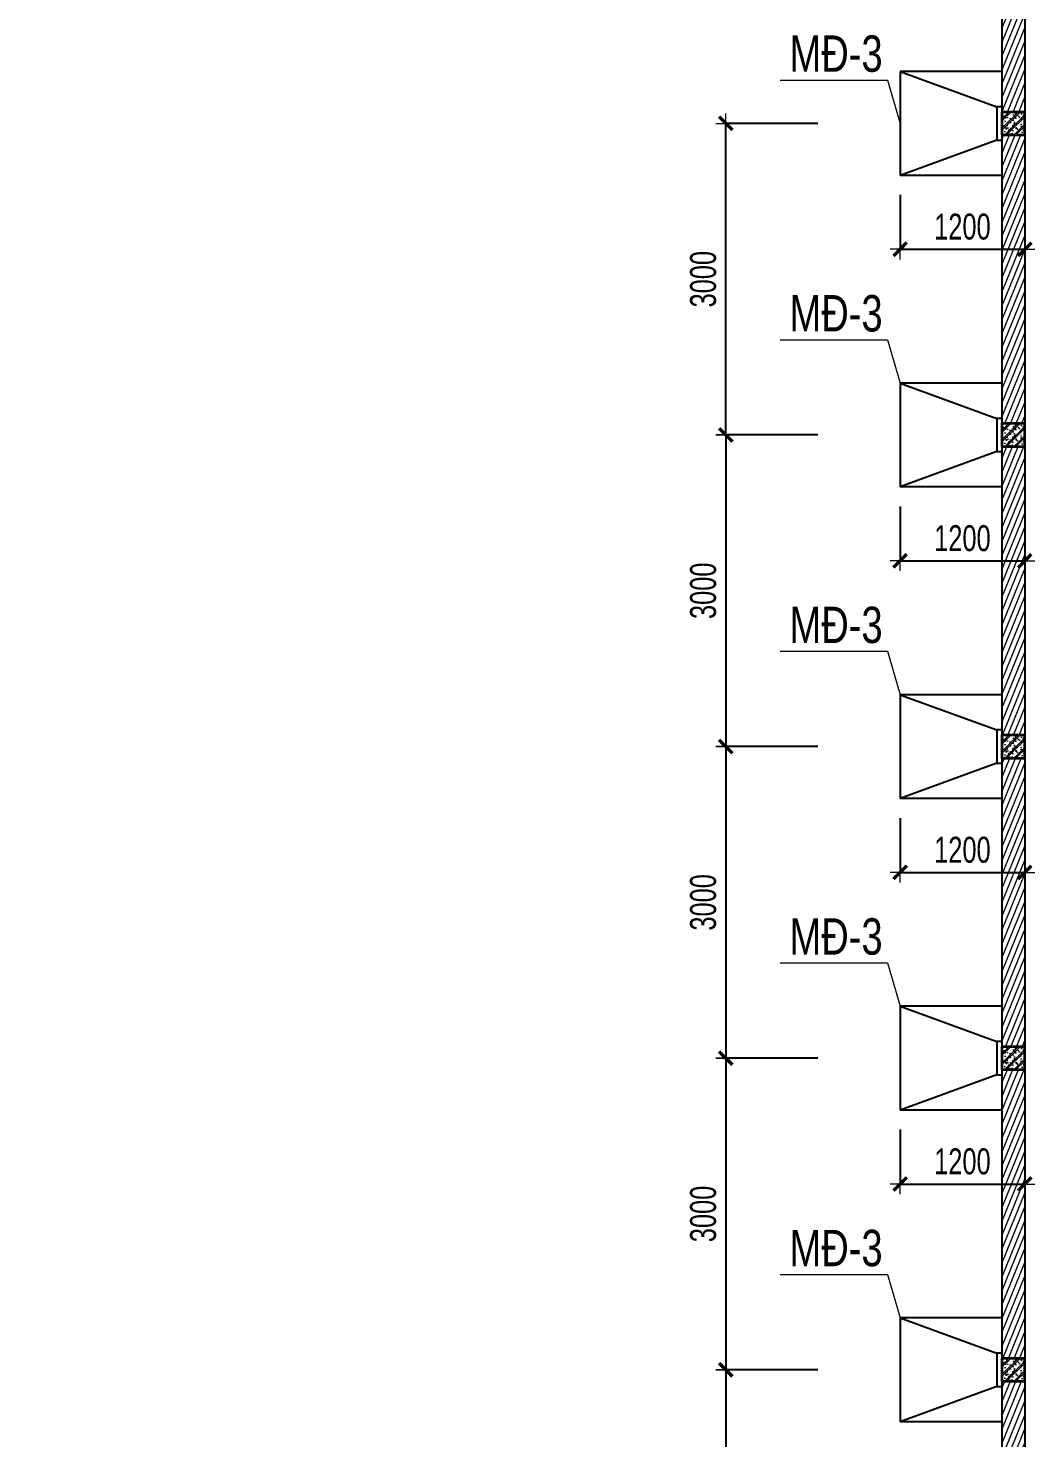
# Model space of a CAD drawing. Header units: millimetres. Extents: x 1360663 to 1465788, y -143522 to -69272.
# Drawn here: x 1438701 to 1448390, y -107658 to -94086 of the extents above; entities that cross this region are included whole.
import ezdxf
from ezdxf.enums import TextEntityAlignment as Align

# ---------------------------------------------------------------- set-up
doc = ezdxf.new("R2010")
doc.units = ezdxf.units.MM
doc.header["$MEASUREMENT"] = 0
doc.header["$PDMODE"] = 3
for name, color, linetype, lineweight in [('CDC_02.DIM', 1, 'Continuous', 18), ('CDC_03.BORDER', 3, 'Continuous', 25), ('CDC_07.TEXTCOL', 3, 'Continuous', 18), ('CDC_09.COLUMN', 4, 'Continuous', 35), ('CDC_10.HATCH', 251, 'Continuous', 9), ('CDC_11.NOTE', 8, 'Continuous', 18)]:
    doc.layers.add(name, color=color, linetype=linetype, lineweight=lineweight)
doc.styles.add('1', font='arial.ttf', dxfattribs={"width": 0.7})
doc.styles.add('MIDTEXT', font='arial.ttf', dxfattribs={"width": 0.75, "height": 350})
doc.dimstyles.new('X1', dxfattribs={"dimtxt": 250, "dimasz": 0.8, "dimexe": 0, "dimexo": 0, "dimgap": 90, "dimtad": 1, "dimdec": 0, "dimzin": 13, "dimdsep": 46, "dimtxsty": '1', "dimblk1": 'CHEO', "dimblk2": 'CHEO', "dimsah": 1, "dimcen": 0, "dimclrd": 256, "dimclre": 256, "dimclrt": 3, "dimadec": 0, "dimazin": 0, "dimtfac": 1, "dimtdec": 0, "dimtix": 1, "dimtmove": 2, "dimatfit": 3, "dimldrblk": 'CHEO', "dimfxl": 1, "dimtolj": 1, "dimtzin": 13, "dimarcsym": 0})

# ---------------------------------------------------------------- blocks, each defined once
blk = doc.blocks.new('CHEO')
at = {"layer": 'CDC_02.DIM'}
for points in [[(-121, 0), (121, 0)], [(0, 121), (0, -121)]]:
    blk.add_lwpolyline(points, dxfattribs=at)
at = {"layer": 'CDC_02.DIM', "color": 2, "const_width": 40}
blk.add_lwpolyline([(80, 80), (-80, -81)], dxfattribs=at)
blk = doc.blocks.new('*D145')
at = {"layer": 'CDC_02.DIM', "lineweight": -2, "transparency": 16777216}
for p, q in [((1447093, -104691), (1447093, -105215)), ((1448293, -104691), (1448293, -105215)), ((1447094, -105215), (1448292, -105215))]:
    blk.add_line(p, q, dxfattribs=at)
at = {"layer": 'Defpoints', "color": 0, "transparency": 16777216}
for p in [(1447093, -104691), (1448293, -104691), (1448293, -105215)]:
    blk.add_point(p, dxfattribs=at)
at = {"layer": 'CDC_02.DIM', "lineweight": -2, "transparency": 16777216, "xscale": 0.8, "yscale": 0.8, "zscale": 0.8, "rotation": 180}
blk.add_blockref('CHEO', (1447093, -105215), dxfattribs=at)
at = {"layer": 'CDC_02.DIM', "lineweight": -2, "transparency": 16777216, "xscale": 0.8, "yscale": 0.8, "zscale": 0.8}
blk.add_blockref('CHEO', (1448293, -105215), dxfattribs=at)
at = {"layer": 'CDC_02.DIM', "color": 3, "transparency": 16777216, "insert": (1447693, -104998), "char_height": 250, "attachment_point": 5, "style": '1'}
blk.add_mtext('\\A1;1200', dxfattribs=at)
blk = doc.blocks.new('*D147')
at = {"layer": 'CDC_02.DIM', "lineweight": -2, "transparency": 16777216}
for p, q in [((1447093, -101691), (1447093, -102215)), ((1448293, -101691), (1448293, -102215)), ((1447094, -102215), (1448292, -102215))]:
    blk.add_line(p, q, dxfattribs=at)
at = {"layer": 'Defpoints', "color": 0, "transparency": 16777216}
for p in [(1447093, -101691), (1448293, -101691), (1448293, -102215)]:
    blk.add_point(p, dxfattribs=at)
at = {"layer": 'CDC_02.DIM', "lineweight": -2, "transparency": 16777216, "xscale": 0.8, "yscale": 0.8, "zscale": 0.8, "rotation": 180}
blk.add_blockref('CHEO', (1447093, -102215), dxfattribs=at)
at = {"layer": 'CDC_02.DIM', "lineweight": -2, "transparency": 16777216, "xscale": 0.8, "yscale": 0.8, "zscale": 0.8}
blk.add_blockref('CHEO', (1448293, -102215), dxfattribs=at)
at = {"layer": 'CDC_02.DIM', "color": 3, "transparency": 16777216, "insert": (1447693, -101998), "char_height": 250, "attachment_point": 5, "style": '1'}
blk.add_mtext('\\A1;1200', dxfattribs=at)
blk = doc.blocks.new('*D149')
at = {"layer": 'CDC_02.DIM', "lineweight": -2, "transparency": 16777216}
for p, q in [((1447093, -98691), (1447093, -99215)), ((1448293, -98691), (1448293, -99215)), ((1447094, -99215), (1448292, -99215))]:
    blk.add_line(p, q, dxfattribs=at)
at = {"layer": 'Defpoints', "color": 0, "transparency": 16777216}
for p in [(1447093, -98691), (1448293, -98691), (1448293, -99215)]:
    blk.add_point(p, dxfattribs=at)
at = {"layer": 'CDC_02.DIM', "lineweight": -2, "transparency": 16777216, "xscale": 0.8, "yscale": 0.8, "zscale": 0.8, "rotation": 180}
blk.add_blockref('CHEO', (1447093, -99215), dxfattribs=at)
at = {"layer": 'CDC_02.DIM', "lineweight": -2, "transparency": 16777216, "xscale": 0.8, "yscale": 0.8, "zscale": 0.8}
blk.add_blockref('CHEO', (1448293, -99215), dxfattribs=at)
at = {"layer": 'CDC_02.DIM', "color": 3, "transparency": 16777216, "insert": (1447693, -98998), "char_height": 250, "attachment_point": 5, "style": '1'}
blk.add_mtext('\\A1;1200', dxfattribs=at)
blk = doc.blocks.new('*D151')
at = {"layer": 'CDC_02.DIM', "lineweight": -2, "transparency": 16777216}
for p, q in [((1447093, -95691), (1447093, -96215)), ((1448293, -95691), (1448293, -96215)), ((1447094, -96215), (1448292, -96215))]:
    blk.add_line(p, q, dxfattribs=at)
at = {"layer": 'Defpoints', "color": 0, "transparency": 16777216}
for p in [(1447093, -95691), (1448293, -95691), (1448293, -96215)]:
    blk.add_point(p, dxfattribs=at)
at = {"layer": 'CDC_02.DIM', "lineweight": -2, "transparency": 16777216, "xscale": 0.8, "yscale": 0.8, "zscale": 0.8, "rotation": 180}
blk.add_blockref('CHEO', (1447093, -96215), dxfattribs=at)
at = {"layer": 'CDC_02.DIM', "lineweight": -2, "transparency": 16777216, "xscale": 0.8, "yscale": 0.8, "zscale": 0.8}
blk.add_blockref('CHEO', (1448293, -96215), dxfattribs=at)
at = {"layer": 'CDC_02.DIM', "color": 3, "transparency": 16777216, "insert": (1447693, -95998), "char_height": 250, "attachment_point": 5, "style": '1'}
blk.add_mtext('\\A1;1200', dxfattribs=at)
blk = doc.blocks.new('*D335')
at = {"layer": 'CDC_02.DIM', "lineweight": -2, "transparency": 16777216}
for p, q in [((1446302, -98003), (1445415, -98003)), ((1445415, -98004), (1445415, -101002)), ((1446302, -101003), (1445415, -101003))]:
    blk.add_line(p, q, dxfattribs=at)
at = {"layer": 'Defpoints', "color": 0, "transparency": 16777216}
for p in [(1446302, -98003), (1445415, -101003), (1446302, -101003)]:
    blk.add_point(p, dxfattribs=at)
at = {"layer": 'CDC_02.DIM', "lineweight": -2, "transparency": 16777216, "xscale": 0.8, "yscale": 0.8, "zscale": 0.8}
for p, rotation in [((1445415, -98003), 90), ((1445415, -101003), 270)]:
    blk.add_blockref('CHEO', p, dxfattribs=dict(at, rotation=rotation))
at = {"layer": 'CDC_02.DIM', "color": 3, "transparency": 16777216, "insert": (1445198, -99503), "char_height": 250, "attachment_point": 5, "rotation": 90, "style": '1'}
blk.add_mtext('\\A1;3000', dxfattribs=at)
blk = doc.blocks.new('*D336')
at = {"layer": 'CDC_02.DIM', "lineweight": -2, "transparency": 16777216}
for p, q in [((1446302, -101003), (1445415, -101003)), ((1445415, -101004), (1445415, -104002)), ((1446302, -104003), (1445415, -104003))]:
    blk.add_line(p, q, dxfattribs=at)
at = {"layer": 'Defpoints', "color": 0, "transparency": 16777216}
for p in [(1446302, -101003), (1445415, -104003), (1446302, -104003)]:
    blk.add_point(p, dxfattribs=at)
at = {"layer": 'CDC_02.DIM', "lineweight": -2, "transparency": 16777216, "xscale": 0.8, "yscale": 0.8, "zscale": 0.8}
for p, rotation in [((1445415, -101003), 90), ((1445415, -104003), 270)]:
    blk.add_blockref('CHEO', p, dxfattribs=dict(at, rotation=rotation))
at = {"layer": 'CDC_02.DIM', "color": 3, "transparency": 16777216, "insert": (1445198, -102503), "char_height": 250, "attachment_point": 5, "rotation": 90, "style": '1'}
blk.add_mtext('\\A1;3000', dxfattribs=at)
blk = doc.blocks.new('*D337')
at = {"layer": 'CDC_02.DIM', "lineweight": -2, "transparency": 16777216}
for p, q in [((1446302, -104003), (1445415, -104003)), ((1445415, -104004), (1445415, -107002)), ((1446302, -107003), (1445415, -107003))]:
    blk.add_line(p, q, dxfattribs=at)
at = {"layer": 'Defpoints', "color": 0, "transparency": 16777216}
for p in [(1446302, -104003), (1445415, -107003), (1446302, -107003)]:
    blk.add_point(p, dxfattribs=at)
at = {"layer": 'CDC_02.DIM', "lineweight": -2, "transparency": 16777216, "xscale": 0.8, "yscale": 0.8, "zscale": 0.8}
for p, rotation in [((1445415, -104003), 90), ((1445415, -107003), 270)]:
    blk.add_blockref('CHEO', p, dxfattribs=dict(at, rotation=rotation))
at = {"layer": 'CDC_02.DIM', "color": 3, "transparency": 16777216, "insert": (1445198, -105503), "char_height": 250, "attachment_point": 5, "rotation": 90, "style": '1'}
blk.add_mtext('\\A1;3000', dxfattribs=at)
blk = doc.blocks.new('*D338')
at = {"layer": 'CDC_02.DIM', "lineweight": -2, "transparency": 16777216}
for p, q in [((1446302, -107003), (1445415, -107003)), ((1445415, -107004), (1445415, -110002)), ((1446302, -110003), (1445415, -110003))]:
    blk.add_line(p, q, dxfattribs=at)
at = {"layer": 'Defpoints', "color": 0, "transparency": 16777216}
for p in [(1446302, -107003), (1445415, -110003), (1446302, -110003)]:
    blk.add_point(p, dxfattribs=at)
at = {"layer": 'CDC_02.DIM', "lineweight": -2, "transparency": 16777216, "xscale": 0.8, "yscale": 0.8, "zscale": 0.8}
for p, rotation in [((1445415, -107003), 90), ((1445415, -110003), 270)]:
    blk.add_blockref('CHEO', p, dxfattribs=dict(at, rotation=rotation))
at = {"layer": 'CDC_02.DIM', "color": 3, "transparency": 16777216, "insert": (1445198, -108503), "char_height": 250, "attachment_point": 5, "rotation": 90, "style": '1'}
blk.add_mtext('\\A1;3000', dxfattribs=at)
blk = doc.blocks.new('*D348')
at = {"layer": 'CDC_02.DIM', "lineweight": -2, "transparency": 16777216}
for p, q in [((1446302, -95003), (1445415, -95003)), ((1445415, -98002), (1445415, -95004)), ((1446302, -98003), (1445415, -98003))]:
    blk.add_line(p, q, dxfattribs=at)
at = {"layer": 'Defpoints', "color": 0, "transparency": 16777216}
for p in [(1445415, -95003), (1446302, -95003), (1446302, -98003)]:
    blk.add_point(p, dxfattribs=at)
at = {"layer": 'CDC_02.DIM', "lineweight": -2, "transparency": 16777216, "xscale": 0.8, "yscale": 0.8, "zscale": 0.8}
for p, rotation in [((1445415, -95003), 90), ((1445415, -98003), 270)]:
    blk.add_blockref('CHEO', p, dxfattribs=dict(at, rotation=rotation))
at = {"layer": 'CDC_02.DIM', "color": 3, "transparency": 16777216, "insert": (1445198, -96503), "char_height": 250, "attachment_point": 5, "rotation": 90, "style": '1'}
blk.add_mtext('\\A1;3000', dxfattribs=at)

msp = doc.modelspace()

# ---------------------------------------------------------------- hatches: boundary and pattern name
at = {"layer": 'CDC_10.HATCH'}
h = msp.add_hatch(dxfattribs=at)
h.set_pattern_fill('ANSI31', color=256, scale=400, angle=23.01563, style=0)
h.set_pattern_definition([(68.015628, (-206327.186, -126955.05), (-46.3642999, 18.717684), [])])
h.paths.add_polyline_path([(1448292.9, -92113.2), (1448072.9, -92113.2), (1448072.9, -94893.2), (1448292.9, -94893.2)])
h.paths.add_polyline_path([(1448292.9, -95113.2), (1448072.9, -95113.2), (1448072.9, -97893.2), (1448292.9, -97893.2)])
h.paths.add_polyline_path([(1448292.9, -98113.2), (1448072.9, -98113.2), (1448072.9, -100893.2), (1448292.9, -100893.2)])
h.paths.add_polyline_path([(1448292.9, -101113.2), (1448072.9, -101113.2), (1448072.9, -103893.2), (1448292.9, -103893.2)])
h.paths.add_polyline_path([(1448292.9, -104113.2), (1448072.9, -104113.2), (1448072.9, -106893.2), (1448292.9, -106893.2)])
h.paths.add_polyline_path([(1448292.9, -107113.2), (1448072.9, -107113.2), (1448072.9, -109893.2), (1448292.9, -109893.2)])
h.paths.add_polyline_path([(1448292.9, -110113.2), (1448072.9, -110113.2), (1448072.9, -112893.2), (1448292.9, -112893.2)])
h.paths.add_polyline_path([(1448292.9, -113113.2), (1448072.9, -113113.2), (1448072.9, -116147.4), (1448292.9, -116147.4)])
h = msp.add_hatch(dxfattribs=at)
h.set_pattern_fill('BT-01', color=256, scale=15, style=0, pattern_type=2)
h.set_pattern_definition([(50, (-178273.27, -132593.36), (107.5890274, -9.4128202), [11.25, -123.75]), (355, (-178273.27, -132593.36), (-20.8127, 112.82882), [9, -99]), (100.4514, (-178264.31, -132594.15), (86.776407, 103.415931), [9.5610285, -105.171317]), (46.1842, (-178273.27, -132563.36), (160.086157, -24.827852), [16.875, -185.625]), (96.6356, (-178259.93, -132565.43), (140.199406, 146.11768), [14.341543, -157.75695]), (351.1842, (-178273.27, -132563.36), (140.199292, 146.11779), [13.5, -148.5]), (21, (-178258.27, -132570.86), (89.536058, -60.3928336), [11.25, -123.75]), (326, (-178258.27, -132570.86), (36.4973, 108.772507), [9, -99]), (71.4514, (-178250.81, -132575.9), (126.033394, 48.3795745), [9.5610285, -105.171317]), (37.5, (-178273.273, -132593.362), (1.8239783, 49.9340781), [0, -97.8, 0, -100.5, 0, -99.375]), (7.5, (-178273.273, -132593.36), (39.4604306, 59.1617568), [0, -57.3, 0, -95.55, 0, -37.875]), (327.5, (-178306.723, -132593.362), (80.0733654, -3.3832308), [0, -37.5, 0, -117, 0, -155.25]), (317.5, (-178321.72, -132593.36), (87.4779254, 15.0157473), [0, -48.75, 0, -77.7, 0, -110.25]), (45, (-178273.273, -132593.36), (-45.0780573, 45.0780573), []), (45, (-178273.273, -132574.99), (-45.0780573, 45.0780573), [])])
h.paths.add_polyline_path([(1448072.9, -95113.2), (1448292.9, -95113.2), (1448292.9, -94893.2), (1448072.9, -94893.2)])
h = msp.add_hatch(dxfattribs=at)
h.set_pattern_fill('BT-01', color=256, scale=15, style=0, pattern_type=2)
h.set_pattern_definition([(50, (-178273.27, -135593.36), (107.5890274, -9.4128202), [11.25, -123.75]), (355, (-178273.27, -135593.36), (-20.8127, 112.82882), [9, -99]), (100.4514, (-178264.31, -135594.15), (86.776407, 103.415931), [9.5610285, -105.171317]), (46.1842, (-178273.27, -135563.36), (160.086157, -24.827852), [16.875, -185.625]), (96.6356, (-178259.93, -135565.43), (140.199406, 146.11768), [14.341543, -157.75695]), (351.1842, (-178273.27, -135563.36), (140.199292, 146.11779), [13.5, -148.5]), (21, (-178258.27, -135570.86), (89.536058, -60.3928336), [11.25, -123.75]), (326, (-178258.27, -135570.86), (36.4973, 108.772507), [9, -99]), (71.4514, (-178250.81, -135575.9), (126.033394, 48.3795745), [9.5610285, -105.171317]), (37.5, (-178273.273, -135593.362), (1.8239783, 49.9340781), [0, -97.8, 0, -100.5, 0, -99.375]), (7.5, (-178273.273, -135593.36), (39.4604306, 59.1617568), [0, -57.3, 0, -95.55, 0, -37.875]), (327.5, (-178306.723, -135593.362), (80.0733654, -3.3832308), [0, -37.5, 0, -117, 0, -155.25]), (317.5, (-178321.72, -135593.36), (87.4779254, 15.0157473), [0, -48.75, 0, -77.7, 0, -110.25]), (45, (-178273.273, -135593.36), (-45.0780573, 45.0780573), []), (45, (-178273.273, -135574.99), (-45.0780573, 45.0780573), [])])
h.paths.add_polyline_path([(1448072.9, -98113.2), (1448292.9, -98113.2), (1448292.9, -97893.2), (1448072.9, -97893.2)])
h = msp.add_hatch(dxfattribs=at)
h.set_pattern_fill('BT-01', color=256, scale=15, style=0, pattern_type=2)
h.set_pattern_definition([(50, (-178273.27, -138593.36), (107.5890274, -9.4128202), [11.25, -123.75]), (355, (-178273.27, -138593.36), (-20.8127, 112.82882), [9, -99]), (100.4514, (-178264.31, -138594.15), (86.776407, 103.415931), [9.5610285, -105.171317]), (46.1842, (-178273.27, -138563.36), (160.086157, -24.827852), [16.875, -185.625]), (96.6356, (-178259.93, -138565.43), (140.199406, 146.11768), [14.341543, -157.75695]), (351.1842, (-178273.27, -138563.36), (140.199292, 146.11779), [13.5, -148.5]), (21, (-178258.27, -138570.86), (89.536058, -60.3928336), [11.25, -123.75]), (326, (-178258.27, -138570.86), (36.4973, 108.772507), [9, -99]), (71.4514, (-178250.81, -138575.9), (126.033394, 48.3795745), [9.5610285, -105.171317]), (37.5, (-178273.273, -138593.362), (1.8239783, 49.9340781), [0, -97.8, 0, -100.5, 0, -99.375]), (7.5, (-178273.273, -138593.36), (39.4604306, 59.1617568), [0, -57.3, 0, -95.55, 0, -37.875]), (327.5, (-178306.723, -138593.362), (80.0733654, -3.3832308), [0, -37.5, 0, -117, 0, -155.25]), (317.5, (-178321.72, -138593.36), (87.4779254, 15.0157473), [0, -48.75, 0, -77.7, 0, -110.25]), (45, (-178273.273, -138593.36), (-45.0780573, 45.0780573), []), (45, (-178273.273, -138574.99), (-45.0780573, 45.0780573), [])])
h.paths.add_polyline_path([(1448072.9, -101113.2), (1448292.9, -101113.2), (1448292.9, -100893.2), (1448072.9, -100893.2)])
h = msp.add_hatch(dxfattribs=at)
h.set_pattern_fill('BT-01', color=256, scale=15, style=0, pattern_type=2)
h.set_pattern_definition([(50, (-178273.27, -141593.36), (107.5890274, -9.4128202), [11.25, -123.75]), (355, (-178273.27, -141593.36), (-20.8127, 112.82882), [9, -99]), (100.4514, (-178264.31, -141594.15), (86.776407, 103.415931), [9.5610285, -105.171317]), (46.1842, (-178273.27, -141563.36), (160.086157, -24.827852), [16.875, -185.625]), (96.6356, (-178259.93, -141565.43), (140.199406, 146.11768), [14.341543, -157.75695]), (351.1842, (-178273.27, -141563.36), (140.199292, 146.11779), [13.5, -148.5]), (21, (-178258.27, -141570.86), (89.536058, -60.3928336), [11.25, -123.75]), (326, (-178258.27, -141570.86), (36.4973, 108.772507), [9, -99]), (71.4514, (-178250.81, -141575.9), (126.033394, 48.3795745), [9.5610285, -105.171317]), (37.5, (-178273.273, -141593.362), (1.8239783, 49.9340781), [0, -97.8, 0, -100.5, 0, -99.375]), (7.5, (-178273.273, -141593.36), (39.4604306, 59.1617568), [0, -57.3, 0, -95.55, 0, -37.875]), (327.5, (-178306.723, -141593.362), (80.0733654, -3.3832308), [0, -37.5, 0, -117, 0, -155.25]), (317.5, (-178321.72, -141593.36), (87.4779254, 15.0157473), [0, -48.75, 0, -77.7, 0, -110.25]), (45, (-178273.273, -141593.36), (-45.0780573, 45.0780573), []), (45, (-178273.273, -141574.99), (-45.0780573, 45.0780573), [])])
h.paths.add_polyline_path([(1448072.9, -104113.2), (1448292.9, -104113.2), (1448292.9, -103893.2), (1448072.9, -103893.2)])
h = msp.add_hatch(dxfattribs=at)
h.set_pattern_fill('BT-01', color=256, scale=15, style=0, pattern_type=2)
h.set_pattern_definition([(50, (-178273.27, -144593.36), (107.5890274, -9.4128202), [11.25, -123.75]), (355, (-178273.27, -144593.36), (-20.8127, 112.82882), [9, -99]), (100.4514, (-178264.31, -144594.15), (86.776407, 103.415931), [9.5610285, -105.171317]), (46.1842, (-178273.27, -144563.36), (160.086157, -24.827852), [16.875, -185.625]), (96.6356, (-178259.93, -144565.43), (140.199406, 146.11768), [14.341543, -157.75695]), (351.1842, (-178273.27, -144563.36), (140.199292, 146.11779), [13.5, -148.5]), (21, (-178258.27, -144570.86), (89.536058, -60.3928336), [11.25, -123.75]), (326, (-178258.27, -144570.86), (36.4973, 108.772507), [9, -99]), (71.4514, (-178250.81, -144575.9), (126.033394, 48.3795745), [9.5610285, -105.171317]), (37.5, (-178273.273, -144593.362), (1.8239783, 49.9340781), [0, -97.8, 0, -100.5, 0, -99.375]), (7.5, (-178273.273, -144593.36), (39.4604306, 59.1617568), [0, -57.3, 0, -95.55, 0, -37.875]), (327.5, (-178306.723, -144593.362), (80.0733654, -3.3832308), [0, -37.5, 0, -117, 0, -155.25]), (317.5, (-178321.72, -144593.36), (87.4779254, 15.0157473), [0, -48.75, 0, -77.7, 0, -110.25]), (45, (-178273.273, -144593.36), (-45.0780573, 45.0780573), []), (45, (-178273.273, -144574.99), (-45.0780573, 45.0780573), [])])
h.paths.add_polyline_path([(1448072.9, -107113.2), (1448292.9, -107113.2), (1448292.9, -106893.2), (1448072.9, -106893.2)])

# ---------------------------------------------------------------- linework, layer by layer
at = {"layer": 'CDC_03.BORDER'}
for p, q in [((1448292.9, -91893.2), (1448292.9, -137617.4)), ((1448072.9, -94503.2), (1447092.9, -94503.2)), ((1447092.9, -94503.2), (1447092.9, -95503.2)), ((1447092.9, -94503.2), (1448022.9, -94843.2)), ((1448022.9, -95163.2), (1447092.9, -95503.2)), ((1448072.9, -95503.2), (1447092.9, -95503.2)), ((1448072.9, -97503.2), (1447092.9, -97503.2)), ((1447092.9, -97503.2), (1447092.9, -98503.2)), ((1447092.9, -97503.2), (1448022.9, -97843.2)), ((1448022.9, -98163.2), (1447092.9, -98503.2)), ((1448072.9, -98503.2), (1447092.9, -98503.2)), ((1448072.9, -100503.2), (1447092.9, -100503.2)), ((1447092.9, -100503.2), (1447092.9, -101503.2)), ((1447092.9, -100503.2), (1448022.9, -100843.2)), ((1448022.9, -101163.2), (1447092.9, -101503.2)), ((1448072.9, -101503.2), (1447092.9, -101503.2)), ((1448072.9, -103503.2), (1447092.9, -103503.2)), ((1447092.9, -103503.2), (1447092.9, -104503.2)), ((1447092.9, -103503.2), (1448022.9, -103843.2)), ((1448022.9, -104163.2), (1447092.9, -104503.2)), ((1448072.9, -104503.2), (1447092.9, -104503.2)), ((1448072.9, -106503.2), (1447092.9, -106503.2)), ((1447092.9, -106503.2), (1447092.9, -107503.2)), ((1447092.9, -106503.2), (1448022.9, -106843.2)), ((1448022.9, -107163.2), (1447092.9, -107503.2)), ((1448072.9, -107503.2), (1447092.9, -107503.2))]:
    msp.add_line(p, q, dxfattribs=at)
msp.add_lwpolyline([(1403057.5, -76140.6), (1404465.2, -74266.4), (1421499.1, -87060.6), (1422756.2, -87941.9), (1423688.7, -88508.3), (1424090.6, -88752.4), (1424097.6, -88754.5), (1425438.7, -89453), (1426844.7, -90071.8), (1426852, -90074.8), (1427374.1, -90264.7), (1428296.1, -90600.2), (1429773.5, -91030.5), (1429781.4, -91032.2), (1431297.5, -91367.1), (1431305.3, -91368.3), (1432840.4, -91601.7), (1432848.1, -91602.4), (1434395.6, -91733.3), (1435947.6, -91761.2), (1448072.9, -92107), (1448072.9, -137397.4), (1445572.9, -137397.4)], dxfattribs=at)
at = {"layer": 'CDC_03.BORDER', "flags": 128}
for points in [[(1448072.9, -94843.2), (1448022.9, -94843.2), (1448022.9, -95163.2), (1448072.9, -95163.2)], [(1448072.9, -97843.2), (1448022.9, -97843.2), (1448022.9, -98163.2), (1448072.9, -98163.2)], [(1448072.9, -100843.2), (1448022.9, -100843.2), (1448022.9, -101163.2), (1448072.9, -101163.2)], [(1448072.9, -103843.2), (1448022.9, -103843.2), (1448022.9, -104163.2), (1448072.9, -104163.2)], [(1448072.9, -106843.2), (1448022.9, -106843.2), (1448022.9, -107163.2), (1448072.9, -107163.2)]]:
    msp.add_lwpolyline(points, dxfattribs=at)
at = {"layer": 'CDC_09.COLUMN', "flags": 128}
for points in [[(1448072.9, -95113.2), (1448292.9, -95113.2), (1448292.9, -94893.2), (1448072.9, -94893.2)], [(1448072.9, -98113.2), (1448292.9, -98113.2), (1448292.9, -97893.2), (1448072.9, -97893.2)], [(1448072.9, -101113.2), (1448292.9, -101113.2), (1448292.9, -100893.2), (1448072.9, -100893.2)], [(1448072.9, -104113.2), (1448292.9, -104113.2), (1448292.9, -103893.2), (1448072.9, -103893.2)], [(1448072.9, -107113.2), (1448292.9, -107113.2), (1448292.9, -106893.2), (1448072.9, -106893.2)]]:
    msp.add_lwpolyline(points, close=True, dxfattribs=at)
at = {"layer": 'CDC_11.NOTE', "linetype": 'Continuous'}
for points in [[(1445937.7, -94585.8), (1446972, -94585.8), (1447092.9, -95003.2)], [(1445937.7, -97085.8), (1446972, -97085.8), (1447092.9, -97503.2)], [(1445937.7, -100085.8), (1446972, -100085.8), (1447092.9, -100503.2)], [(1445937.7, -103085.8), (1446972, -103085.8), (1447092.9, -103503.2)], [(1445937.7, -106085.8), (1446972, -106085.8), (1447092.9, -106503.2)]]:
    msp.add_lwpolyline(points, dxfattribs=at)

# ---------------------------------------------------------------- texts
at = {"layer": 'CDC_07.TEXTCOL', "linetype": 'Continuous', "style": 'MIDTEXT', "width": 0.75}
for p in [(1446476.8, -94330.9), (1446476.8, -96830.9), (1446476.8, -99830.9), (1446476.8, -102830.9), (1446476.8, -105830.9)]:
    msp.add_text('MĐ-3', height=350, rotation=0, dxfattribs=at).set_placement(p, align=Align.MIDDLE)

# ---------------------------------------------------------------- dimensions: what is measured, and where the dimension line sits
at = {"layer": 'CDC_02.DIM'}
for base, p1, p2, picture, middle in [((1445415.4, -95003.2), (1446301.9, -98003.2), (1446301.9, -95003.2), '*D348', (1445197.6, -96503.2)), ((1445415.4, -101003.2), (1446301.9, -98003.2), (1446301.9, -101003.2), '*D335', (1445197.6, -99503.2)), ((1445415.4, -104003.2), (1446301.9, -101003.2), (1446301.9, -104003.2), '*D336', (1445197.6, -102503.2)), ((1445415.4, -107003.2), (1446301.9, -104003.2), (1446301.9, -107003.2), '*D337', (1445197.6, -105503.2)), ((1445415.4, -110003.2), (1446301.9, -107003.2), (1446301.9, -110003.2), '*D338', (1445197.6, -108503.2))]:
    dim = msp.add_linear_dim(base=base, p1=p1, p2=p2, angle=90, dimstyle='X1', dxfattribs=at)
    dim.commit()
    dim.dimension.update_dxf_attribs({"geometry": picture, "text_midpoint": middle})
for base, p1, p2, picture, middle in [((1448292.9, -96215.4), (1447092.9, -95690.9), (1448292.9, -95690.9), '*D151', (1447692.9, -95997.7)), ((1448292.9, -99215.4), (1447092.9, -98690.9), (1448292.9, -98690.9), '*D149', (1447692.9, -98997.7)), ((1448292.9, -102215.4), (1447092.9, -101690.9), (1448292.9, -101690.9), '*D147', (1447692.9, -101997.7)), ((1448292.9, -105215.4), (1447092.9, -104690.9), (1448292.9, -104690.9), '*D145', (1447692.9, -104997.7))]:
    dim = msp.add_linear_dim(base=base, p1=p1, p2=p2, dimstyle='X1', dxfattribs=at)
    dim.commit()
    dim.dimension.update_dxf_attribs({"geometry": picture, "text_midpoint": middle})

doc.saveas('drawing.dxf')
